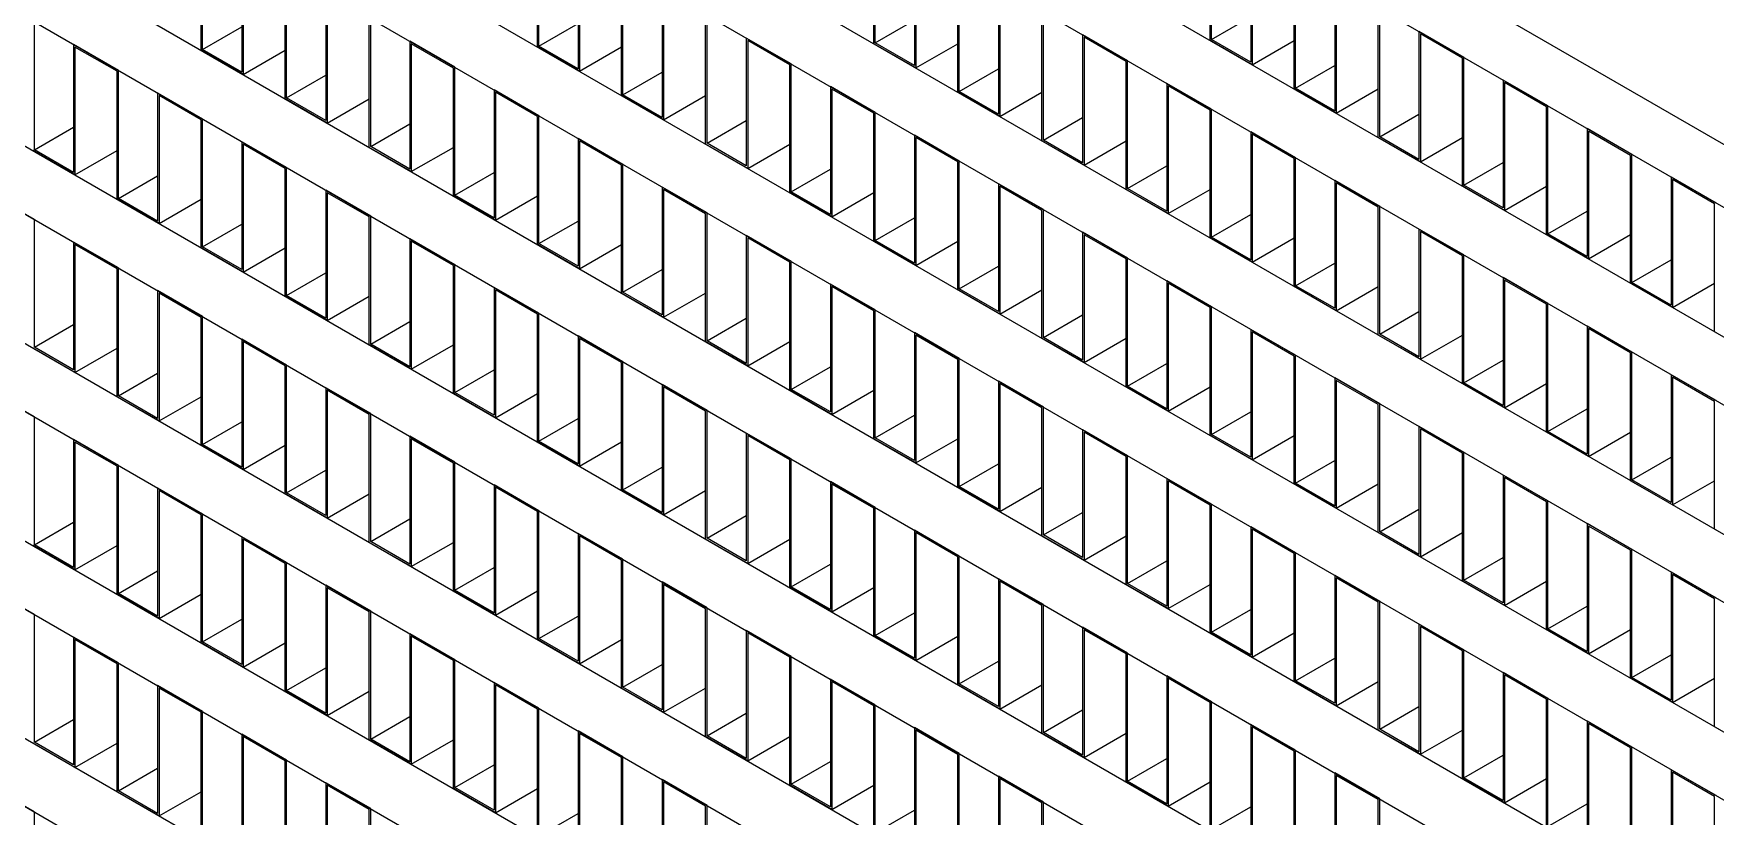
# Model space of a CAD drawing. Header units: millimetres. Extents: x -8604 to -3995, y 3123 to 6155.
# Drawn here: x -6868.3 to -6783.5, y 5013.3 to 5052.8 of the extents above; entities that cross this region are included whole.
import ezdxf

# ---------------------------------------------------------------- set-up
doc = ezdxf.new("R2010")
doc.units = ezdxf.units.MM

msp = doc.modelspace()

# ---------------------------------------------------------------- linework, layer by layer
at = {"color": 7, "linetype": 'Continuous', "lineweight": 25}
for p, q in [((-6933.684, 5134.175), (-6649.146, 4969.914)), ((-6930.856, 5129.356), (-6649.428, 4966.891)), ((-6930.856, 5122.824), (-6649.428, 4960.359)), ((-6930.856, 5119.395), (-6649.428, 4956.929)), ((-6930.856, 5112.862), (-6649.428, 4950.397)), ((-6930.856, 5109.433), (-6649.428, 4946.968)), ((-6930.856, 5102.901), (-6649.428, 4940.435)), ((-6930.856, 5099.471), (-6649.428, 4937.006)), ((-6930.856, 5092.939), (-6649.428, 4930.474)), ((-6930.856, 5089.509), (-6649.428, 4927.044)), ((-6930.856, 5082.977), (-6649.428, 4920.512)), ((-6930.856, 5079.547), (-6649.428, 4917.082)), ((-6930.856, 5073.015), (-6650.258, 4911.029)), ((-6930.856, 5069.586), (-6650.173, 4907.551)), ((-6930.856, 5063.053), (-6650.2, 4901.034)), ((-6930.856, 5059.624), (-6652.826, 4899.121)), ((-6808.88, 5052.491), (-6808.88, 5058.941)), ((-6859.863, 5051.955), (-6859.863, 5058.406)), ((-6859.792, 5051.996), (-6859.792, 5058.447)), ((-6842.892, 5052.12), (-6842.892, 5058.571)), ((-6842.821, 5052.161), (-6842.821, 5058.611)), ((-6825.921, 5052.285), (-6825.921, 5058.736)), ((-6825.851, 5052.326), (-6825.851, 5058.776)), ((-6808.951, 5052.45), (-6808.951, 5058.9)), ((-6857.812, 5057.304), (-6857.812, 5050.853)), ((-6840.841, 5057.468), (-6840.841, 5051.018)), ((-6840.771, 5057.346), (-6840.771, 5050.895)), ((-6823.871, 5057.633), (-6823.871, 5051.183)), ((-6823.8, 5057.511), (-6823.8, 5051.06)), ((-6806.9, 5057.798), (-6806.9, 5051.348)), ((-6806.83, 5057.676), (-6806.83, 5051.225)), ((-6857.741, 5057.181), (-6857.741, 5050.73)), ((-6804.708, 5050.001), (-6804.708, 5056.451)), ((-6804.637, 5050.041), (-6804.637, 5056.492)), ((-6855.62, 5049.506), (-6855.62, 5055.956)), ((-6855.549, 5049.547), (-6855.549, 5055.997)), ((-6838.649, 5049.671), (-6838.649, 5056.121)), ((-6838.579, 5049.712), (-6838.579, 5056.162)), ((-6821.679, 5049.836), (-6821.679, 5056.286)), ((-6821.608, 5049.876), (-6821.608, 5056.327)), ((-6853.569, 5054.854), (-6853.569, 5048.404)), ((-6853.499, 5054.732), (-6853.499, 5048.281)), ((-6836.599, 5055.019), (-6836.599, 5048.569)), ((-6836.528, 5054.897), (-6836.528, 5048.446)), ((-6819.628, 5055.184), (-6819.628, 5048.733)), ((-6819.557, 5055.062), (-6819.557, 5048.611)), ((-6802.658, 5055.349), (-6802.658, 5048.898)), ((-6802.587, 5055.227), (-6802.587, 5048.776)), ((-6817.436, 5047.386), (-6817.436, 5053.837)), ((-6817.365, 5047.427), (-6817.365, 5053.878)), ((-6800.466, 5047.551), (-6800.466, 5054.002)), ((-6800.395, 5047.592), (-6800.395, 5054.043)), ((-6930.856, 5053.092), (-6656.852, 4894.912)), ((-6868.277, 5046.933), (-6868.277, 5053.383)), ((-6859.792, 5051.996), (-6857.812, 5053.139)), ((-6851.377, 5047.057), (-6851.377, 5053.507)), ((-6851.307, 5047.097), (-6851.307, 5053.548)), ((-6842.821, 5052.161), (-6840.841, 5053.304)), ((-6834.407, 5047.221), (-6834.407, 5053.672)), ((-6834.336, 5047.262), (-6834.336, 5053.713)), ((-6825.851, 5052.326), (-6823.871, 5053.469)), ((-6808.88, 5052.491), (-6806.9, 5053.634)), ((-6866.297, 5052.24), (-6866.297, 5045.79)), ((-6864.034, 5050.934), (-6866.297, 5052.24)), ((-6849.327, 5052.405), (-6849.327, 5045.954)), ((-6847.064, 5051.099), (-6849.327, 5052.405)), ((-6847.135, 5051.058), (-6849.256, 5052.283)), ((-6849.256, 5052.283), (-6849.256, 5045.832)), ((-6840.841, 5051.018), (-6842.821, 5052.161)), ((-6832.356, 5052.57), (-6832.356, 5046.119)), ((-6830.093, 5051.264), (-6832.356, 5052.57)), ((-6830.164, 5051.223), (-6832.285, 5052.448)), ((-6832.285, 5052.448), (-6832.285, 5045.997)), ((-6823.8, 5051.06), (-6825.921, 5052.285)), ((-6823.871, 5051.183), (-6825.851, 5052.326)), ((-6823.8, 5051.06), (-6821.679, 5052.285)), ((-6815.386, 5052.735), (-6815.386, 5046.284)), ((-6813.123, 5051.429), (-6815.386, 5052.735)), ((-6813.193, 5051.388), (-6815.315, 5052.612)), ((-6815.315, 5052.612), (-6815.315, 5046.162)), ((-6806.83, 5051.225), (-6808.951, 5052.45)), ((-6806.9, 5051.348), (-6808.88, 5052.491)), ((-6806.83, 5051.225), (-6804.708, 5052.45)), ((-6798.415, 5052.9), (-6798.415, 5046.449)), ((-6796.152, 5051.594), (-6798.415, 5052.9)), ((-6796.223, 5051.553), (-6798.344, 5052.777)), ((-6798.344, 5052.777), (-6798.344, 5046.327)), ((-6864.105, 5050.893), (-6866.227, 5052.118)), ((-6866.227, 5052.118), (-6866.227, 5045.667)), ((-6857.741, 5050.73), (-6859.863, 5051.955)), ((-6857.812, 5050.853), (-6859.792, 5051.996)), ((-6857.741, 5050.73), (-6855.62, 5051.955)), ((-6840.771, 5050.895), (-6842.892, 5052.12)), ((-6840.771, 5050.895), (-6838.649, 5052.12)), ((-6813.193, 5044.937), (-6813.193, 5051.388)), ((-6813.123, 5044.978), (-6813.123, 5051.429)), ((-6796.223, 5045.102), (-6796.223, 5051.553)), ((-6796.152, 5045.143), (-6796.152, 5051.594)), ((-6864.105, 5044.442), (-6864.105, 5050.893)), ((-6864.034, 5044.483), (-6864.034, 5050.934)), ((-6855.549, 5049.547), (-6853.569, 5050.69)), ((-6847.135, 5044.607), (-6847.135, 5051.058)), ((-6847.064, 5044.648), (-6847.064, 5051.099)), ((-6838.579, 5049.712), (-6836.599, 5050.855)), ((-6830.164, 5044.772), (-6830.164, 5051.223)), ((-6830.093, 5044.813), (-6830.093, 5051.264)), ((-6821.608, 5049.876), (-6819.628, 5051.019)), ((-6804.637, 5050.041), (-6802.658, 5051.184)), ((-6794.172, 5050.451), (-6794.172, 5044)), ((-6791.91, 5049.144), (-6794.172, 5050.451)), ((-6930.856, 5049.662), (-6656.852, 4891.483)), ((-6862.055, 5049.791), (-6862.055, 5043.34)), ((-6859.792, 5048.485), (-6862.055, 5049.791)), ((-6859.863, 5048.444), (-6861.984, 5049.669)), ((-6861.984, 5049.669), (-6861.984, 5043.218)), ((-6845.084, 5049.956), (-6845.084, 5043.505)), ((-6842.821, 5048.65), (-6845.084, 5049.956)), ((-6842.892, 5048.609), (-6845.013, 5049.833)), ((-6845.013, 5049.833), (-6845.013, 5043.383)), ((-6836.528, 5048.446), (-6838.649, 5049.671)), ((-6836.599, 5048.569), (-6838.579, 5049.712)), ((-6836.528, 5048.446), (-6834.407, 5049.671)), ((-6828.113, 5050.121), (-6828.113, 5043.67)), ((-6825.851, 5048.815), (-6828.113, 5050.121)), ((-6825.921, 5048.774), (-6828.043, 5049.998)), ((-6828.043, 5049.998), (-6828.043, 5043.548)), ((-6819.557, 5048.611), (-6821.679, 5049.836)), ((-6819.628, 5048.733), (-6821.608, 5049.876)), ((-6819.557, 5048.611), (-6817.436, 5049.836)), ((-6811.143, 5050.286), (-6811.143, 5043.835)), ((-6808.88, 5048.979), (-6811.143, 5050.286)), ((-6808.951, 5048.939), (-6811.072, 5050.163)), ((-6811.072, 5050.163), (-6811.072, 5043.713)), ((-6802.587, 5048.776), (-6804.708, 5050.001)), ((-6802.658, 5048.898), (-6804.637, 5050.041)), ((-6802.587, 5048.776), (-6800.466, 5050.001)), ((-6791.98, 5049.104), (-6794.102, 5050.328)), ((-6794.102, 5050.328), (-6794.102, 5043.877)), ((-6853.499, 5048.281), (-6855.62, 5049.506)), ((-6853.569, 5048.404), (-6855.549, 5049.547)), ((-6853.499, 5048.281), (-6851.377, 5049.506)), ((-6825.921, 5042.323), (-6825.921, 5048.774)), ((-6825.851, 5042.364), (-6825.851, 5048.815)), ((-6808.951, 5042.488), (-6808.951, 5048.939)), ((-6808.88, 5042.529), (-6808.88, 5048.979)), ((-6791.98, 5042.653), (-6791.98, 5049.104)), ((-6791.91, 5042.694), (-6791.91, 5049.144)), ((-6868.277, 5046.933), (-6866.297, 5048.075)), ((-6859.863, 5041.993), (-6859.863, 5048.444)), ((-6859.792, 5042.034), (-6859.792, 5048.485)), ((-6851.307, 5047.097), (-6849.327, 5048.24)), ((-6842.892, 5042.158), (-6842.892, 5048.609)), ((-6842.821, 5042.199), (-6842.821, 5048.65)), ((-6834.336, 5047.262), (-6832.356, 5048.405)), ((-6817.365, 5047.427), (-6815.386, 5048.57)), ((-6800.395, 5047.592), (-6798.415, 5048.735)), ((-6789.93, 5048.001), (-6789.93, 5041.551)), ((-6787.667, 5046.695), (-6789.93, 5048.001)), ((-6857.812, 5047.342), (-6857.812, 5040.891)), ((-6855.549, 5046.036), (-6857.812, 5047.342)), ((-6855.62, 5045.995), (-6857.741, 5047.219)), ((-6857.741, 5047.219), (-6857.741, 5040.769)), ((-6849.256, 5045.832), (-6851.377, 5047.057)), ((-6849.327, 5045.954), (-6851.307, 5047.097)), ((-6849.256, 5045.832), (-6847.135, 5047.057)), ((-6840.841, 5047.507), (-6840.841, 5041.056)), ((-6838.579, 5046.2), (-6840.841, 5047.507)), ((-6838.649, 5046.16), (-6840.771, 5047.384)), ((-6840.771, 5047.384), (-6840.771, 5040.934)), ((-6832.285, 5045.997), (-6834.407, 5047.221)), ((-6832.356, 5046.119), (-6834.336, 5047.262)), ((-6832.285, 5045.997), (-6830.164, 5047.221)), ((-6823.871, 5047.672), (-6823.871, 5041.221)), ((-6821.608, 5046.365), (-6823.871, 5047.672)), ((-6821.679, 5046.324), (-6823.8, 5047.549)), ((-6823.8, 5047.549), (-6823.8, 5041.098)), ((-6815.315, 5046.162), (-6817.436, 5047.386)), ((-6815.386, 5046.284), (-6817.365, 5047.427)), ((-6815.315, 5046.162), (-6813.193, 5047.386)), ((-6806.9, 5047.836), (-6806.9, 5041.386)), ((-6804.637, 5046.53), (-6806.9, 5047.836)), ((-6804.708, 5046.489), (-6806.83, 5047.714)), ((-6806.83, 5047.714), (-6806.83, 5041.263)), ((-6798.344, 5046.327), (-6800.466, 5047.551)), ((-6798.415, 5046.449), (-6800.395, 5047.592)), ((-6798.344, 5046.327), (-6796.223, 5047.551)), ((-6787.738, 5046.654), (-6789.859, 5047.879)), ((-6789.859, 5047.879), (-6789.859, 5041.428)), ((-6866.227, 5045.667), (-6868.348, 5046.892)), ((-6866.297, 5045.79), (-6868.277, 5046.933)), ((-6866.227, 5045.667), (-6864.105, 5046.892)), ((-6838.579, 5039.75), (-6838.579, 5046.2)), ((-6821.679, 5039.874), (-6821.679, 5046.324)), ((-6821.608, 5039.915), (-6821.608, 5046.365)), ((-6804.708, 5040.039), (-6804.708, 5046.489)), ((-6804.637, 5040.08), (-6804.637, 5046.53)), ((-6796.152, 5045.143), (-6794.172, 5046.286)), ((-6787.738, 5040.204), (-6787.738, 5046.654)), ((-6787.667, 5040.244), (-6787.667, 5046.695)), ((-6864.034, 5044.483), (-6862.055, 5045.626)), ((-6855.62, 5039.544), (-6855.62, 5045.995)), ((-6855.549, 5039.585), (-6855.549, 5046.036)), ((-6847.064, 5044.648), (-6845.084, 5045.791)), ((-6838.649, 5039.709), (-6838.649, 5046.16)), ((-6830.093, 5044.813), (-6828.113, 5045.956)), ((-6813.123, 5044.978), (-6811.143, 5046.121)), ((-6802.658, 5045.387), (-6802.658, 5038.937)), ((-6800.395, 5044.081), (-6802.658, 5045.387)), ((-6785.687, 5045.552), (-6785.687, 5039.101)), ((-6783.424, 5044.246), (-6785.687, 5045.552)), ((-6783.495, 5044.205), (-6785.616, 5045.43)), ((-6785.616, 5045.43), (-6785.616, 5038.979)), ((-6868.277, 5043.421), (-6870.54, 5044.728)), ((-6853.569, 5044.893), (-6853.569, 5038.442)), ((-6851.307, 5043.586), (-6853.569, 5044.893)), ((-6851.377, 5043.545), (-6853.499, 5044.77)), ((-6853.499, 5044.77), (-6853.499, 5038.319)), ((-6845.013, 5043.383), (-6847.135, 5044.607)), ((-6845.084, 5043.505), (-6847.064, 5044.648)), ((-6845.013, 5043.383), (-6842.892, 5044.607)), ((-6836.599, 5045.057), (-6836.599, 5038.607)), ((-6834.336, 5043.751), (-6836.599, 5045.057)), ((-6834.407, 5043.71), (-6836.528, 5044.935)), ((-6836.528, 5044.935), (-6836.528, 5038.484)), ((-6828.043, 5043.548), (-6830.164, 5044.772)), ((-6828.113, 5043.67), (-6830.093, 5044.813)), ((-6828.043, 5043.548), (-6825.921, 5044.772)), ((-6819.628, 5045.222), (-6819.628, 5038.772)), ((-6817.365, 5043.916), (-6819.628, 5045.222)), ((-6817.436, 5043.875), (-6819.557, 5045.1)), ((-6819.557, 5045.1), (-6819.557, 5038.649)), ((-6811.072, 5043.713), (-6813.193, 5044.937)), ((-6811.143, 5043.835), (-6813.123, 5044.978)), ((-6811.072, 5043.713), (-6808.951, 5044.937)), ((-6800.466, 5044.04), (-6802.587, 5045.265)), ((-6802.587, 5045.265), (-6802.587, 5038.814)), ((-6794.102, 5043.877), (-6796.223, 5045.102)), ((-6794.172, 5044), (-6796.152, 5045.143)), ((-6794.102, 5043.877), (-6791.98, 5045.102)), ((-6861.984, 5043.218), (-6864.105, 5044.442)), ((-6862.055, 5043.34), (-6864.034, 5044.483)), ((-6861.984, 5043.218), (-6859.863, 5044.442)), ((-6834.407, 5037.26), (-6834.407, 5043.71)), ((-6834.336, 5037.301), (-6834.336, 5043.751)), ((-6817.436, 5037.425), (-6817.436, 5043.875)), ((-6817.365, 5037.465), (-6817.365, 5043.916)), ((-6808.88, 5042.529), (-6806.9, 5043.672)), ((-6800.466, 5037.589), (-6800.466, 5044.04)), ((-6800.395, 5037.63), (-6800.395, 5044.081)), ((-6791.91, 5042.694), (-6789.93, 5043.837)), ((-6783.495, 5037.754), (-6783.495, 5044.205)), ((-6868.277, 5036.971), (-6868.277, 5043.421)), ((-6859.792, 5042.034), (-6857.812, 5043.177)), ((-6851.377, 5037.095), (-6851.377, 5043.545)), ((-6851.307, 5037.136), (-6851.307, 5043.586)), ((-6842.821, 5042.199), (-6840.841, 5043.342)), ((-6825.851, 5042.364), (-6823.871, 5043.507)), ((-6798.415, 5042.938), (-6798.415, 5036.487)), ((-6796.152, 5041.632), (-6798.415, 5042.938)), ((-6796.223, 5041.591), (-6798.344, 5042.816)), ((-6798.344, 5042.816), (-6798.344, 5036.365)), ((-6866.297, 5042.278), (-6866.297, 5035.828)), ((-6864.034, 5040.972), (-6866.297, 5042.278)), ((-6864.105, 5040.931), (-6866.227, 5042.156)), ((-6866.227, 5042.156), (-6866.227, 5035.705)), ((-6857.741, 5040.769), (-6859.863, 5041.993)), ((-6857.812, 5040.891), (-6859.792, 5042.034)), ((-6857.741, 5040.769), (-6855.62, 5041.993)), ((-6849.327, 5042.443), (-6849.327, 5035.993)), ((-6847.064, 5041.137), (-6849.327, 5042.443)), ((-6847.135, 5041.096), (-6849.256, 5042.321)), ((-6849.256, 5042.321), (-6849.256, 5035.87)), ((-6840.771, 5040.934), (-6842.892, 5042.158)), ((-6840.841, 5041.056), (-6842.821, 5042.199)), ((-6840.771, 5040.934), (-6838.649, 5042.158)), ((-6832.356, 5042.608), (-6832.356, 5036.158)), ((-6830.093, 5041.302), (-6832.356, 5042.608)), ((-6830.164, 5041.261), (-6832.285, 5042.486)), ((-6832.285, 5042.486), (-6832.285, 5036.035)), ((-6823.8, 5041.098), (-6825.921, 5042.323)), ((-6823.871, 5041.221), (-6825.851, 5042.364)), ((-6823.8, 5041.098), (-6821.679, 5042.323)), ((-6815.386, 5042.773), (-6815.386, 5036.322)), ((-6813.123, 5041.467), (-6815.386, 5042.773)), ((-6813.193, 5041.426), (-6815.315, 5042.651)), ((-6815.315, 5042.651), (-6815.315, 5036.2)), ((-6806.83, 5041.263), (-6808.951, 5042.488)), ((-6806.9, 5041.386), (-6808.88, 5042.529)), ((-6806.83, 5041.263), (-6804.708, 5042.488)), ((-6789.859, 5041.428), (-6791.98, 5042.653)), ((-6789.93, 5041.551), (-6791.91, 5042.694)), ((-6789.859, 5041.428), (-6787.738, 5042.653)), ((-6847.064, 5034.686), (-6847.064, 5041.137)), ((-6830.164, 5034.81), (-6830.164, 5041.261)), ((-6830.093, 5034.851), (-6830.093, 5041.302)), ((-6813.193, 5034.975), (-6813.193, 5041.426)), ((-6813.123, 5035.016), (-6813.123, 5041.467)), ((-6804.637, 5040.08), (-6802.658, 5041.223)), ((-6796.223, 5035.14), (-6796.223, 5041.591)), ((-6796.152, 5035.181), (-6796.152, 5041.632)), ((-6787.667, 5040.244), (-6785.687, 5041.387)), ((-6864.105, 5034.481), (-6864.105, 5040.931)), ((-6864.034, 5034.521), (-6864.034, 5040.972)), ((-6855.549, 5039.585), (-6853.569, 5040.728)), ((-6847.135, 5034.646), (-6847.135, 5041.096)), ((-6838.579, 5039.75), (-6836.599, 5040.893)), ((-6821.608, 5039.915), (-6819.628, 5041.058)), ((-6811.143, 5040.324), (-6811.143, 5033.873)), ((-6808.88, 5039.018), (-6811.143, 5040.324)), ((-6794.172, 5040.489), (-6794.172, 5034.038)), ((-6791.91, 5039.183), (-6794.172, 5040.489)), ((-6791.98, 5039.142), (-6794.102, 5040.366)), ((-6794.102, 5040.366), (-6794.102, 5033.916)), ((-6862.055, 5039.829), (-6862.055, 5033.379)), ((-6859.792, 5038.523), (-6862.055, 5039.829)), ((-6859.863, 5038.482), (-6861.984, 5039.707)), ((-6861.984, 5039.707), (-6861.984, 5033.256)), ((-6853.499, 5038.319), (-6855.62, 5039.544)), ((-6853.569, 5038.442), (-6855.549, 5039.585)), ((-6853.499, 5038.319), (-6851.377, 5039.544)), ((-6845.084, 5039.994), (-6845.084, 5033.543)), ((-6842.821, 5038.688), (-6845.084, 5039.994)), ((-6842.892, 5038.647), (-6845.013, 5039.872)), ((-6845.013, 5039.872), (-6845.013, 5033.421)), ((-6836.528, 5038.484), (-6838.649, 5039.709)), ((-6836.599, 5038.607), (-6838.579, 5039.75)), ((-6836.528, 5038.484), (-6834.407, 5039.709)), ((-6828.113, 5040.159), (-6828.113, 5033.708)), ((-6825.851, 5038.853), (-6828.113, 5040.159)), ((-6825.921, 5038.812), (-6828.043, 5040.037)), ((-6828.043, 5040.037), (-6828.043, 5033.586)), ((-6819.557, 5038.649), (-6821.679, 5039.874)), ((-6819.628, 5038.772), (-6821.608, 5039.915)), ((-6819.557, 5038.649), (-6817.436, 5039.874)), ((-6808.951, 5038.977), (-6811.072, 5040.201)), ((-6811.072, 5040.201), (-6811.072, 5033.751)), ((-6802.587, 5038.814), (-6804.708, 5040.039)), ((-6802.658, 5038.937), (-6804.637, 5040.08)), ((-6802.587, 5038.814), (-6800.466, 5040.039)), ((-6785.616, 5038.979), (-6787.738, 5040.204)), ((-6785.687, 5039.101), (-6787.667, 5040.244)), ((-6785.616, 5038.979), (-6783.495, 5040.204)), ((-6842.892, 5032.196), (-6842.892, 5038.647)), ((-6842.821, 5032.237), (-6842.821, 5038.688)), ((-6825.921, 5032.361), (-6825.921, 5038.812)), ((-6825.851, 5032.402), (-6825.851, 5038.853)), ((-6817.365, 5037.465), (-6815.386, 5038.608)), ((-6808.951, 5032.526), (-6808.951, 5038.977)), ((-6808.88, 5032.567), (-6808.88, 5039.018)), ((-6800.395, 5037.63), (-6798.415, 5038.773)), ((-6791.98, 5032.691), (-6791.98, 5039.142)), ((-6791.91, 5032.732), (-6791.91, 5039.183)), ((-6868.277, 5036.971), (-6866.297, 5038.114)), ((-6859.863, 5032.031), (-6859.863, 5038.482)), ((-6859.792, 5032.072), (-6859.792, 5038.523)), ((-6851.307, 5037.136), (-6849.327, 5038.279)), ((-6834.336, 5037.301), (-6832.356, 5038.443)), ((-6806.9, 5037.875), (-6806.9, 5031.424)), ((-6804.637, 5036.568), (-6806.9, 5037.875)), ((-6804.708, 5036.528), (-6806.83, 5037.752)), ((-6806.83, 5037.752), (-6806.83, 5031.302)), ((-6789.93, 5038.04), (-6789.93, 5031.589)), ((-6787.667, 5036.733), (-6789.93, 5038.04)), ((-6787.738, 5036.692), (-6789.859, 5037.917)), ((-6789.859, 5037.917), (-6789.859, 5031.466)), ((-6781.374, 5036.53), (-6783.495, 5037.754)), ((-6866.227, 5035.705), (-6868.348, 5036.93)), ((-6866.297, 5035.828), (-6868.277, 5036.971)), ((-6866.227, 5035.705), (-6864.105, 5036.93)), ((-6857.812, 5037.38), (-6857.812, 5030.929)), ((-6855.549, 5036.074), (-6857.812, 5037.38)), ((-6855.62, 5036.033), (-6857.741, 5037.257)), ((-6857.741, 5037.257), (-6857.741, 5030.807)), ((-6849.256, 5035.87), (-6851.377, 5037.095)), ((-6849.327, 5035.993), (-6851.307, 5037.136)), ((-6849.256, 5035.87), (-6847.135, 5037.095)), ((-6840.841, 5037.545), (-6840.841, 5031.094)), ((-6838.579, 5036.239), (-6840.841, 5037.545)), ((-6838.649, 5036.198), (-6840.771, 5037.422)), ((-6840.771, 5037.422), (-6840.771, 5030.972)), ((-6832.285, 5036.035), (-6834.407, 5037.26)), ((-6832.356, 5036.158), (-6834.336, 5037.301)), ((-6832.285, 5036.035), (-6830.164, 5037.26)), ((-6823.871, 5037.71), (-6823.871, 5031.259)), ((-6821.608, 5036.404), (-6823.871, 5037.71)), ((-6821.679, 5036.363), (-6823.8, 5037.587)), ((-6823.8, 5037.587), (-6823.8, 5031.137)), ((-6815.315, 5036.2), (-6817.436, 5037.425)), ((-6815.386, 5036.322), (-6817.365, 5037.465)), ((-6815.315, 5036.2), (-6813.193, 5037.425)), ((-6798.344, 5036.365), (-6800.466, 5037.589)), ((-6798.415, 5036.487), (-6800.395, 5037.63)), ((-6798.344, 5036.365), (-6796.223, 5037.589)), ((-6855.62, 5029.582), (-6855.62, 5036.033)), ((-6855.549, 5029.623), (-6855.549, 5036.074)), ((-6838.649, 5029.747), (-6838.649, 5036.198)), ((-6838.579, 5029.788), (-6838.579, 5036.239)), ((-6821.679, 5029.912), (-6821.679, 5036.363)), ((-6821.608, 5029.953), (-6821.608, 5036.404)), ((-6813.123, 5035.016), (-6811.143, 5036.159)), ((-6804.708, 5030.077), (-6804.708, 5036.528)), ((-6804.637, 5030.118), (-6804.637, 5036.568)), ((-6796.152, 5035.181), (-6794.172, 5036.324)), ((-6787.738, 5030.242), (-6787.738, 5036.692)), ((-6787.667, 5030.283), (-6787.667, 5036.733)), ((-6864.034, 5034.521), (-6862.055, 5035.664)), ((-6847.064, 5034.686), (-6845.084, 5035.829)), ((-6830.093, 5034.851), (-6828.113, 5035.994)), ((-6819.628, 5035.261), (-6819.628, 5028.81)), ((-6817.365, 5033.954), (-6819.628, 5035.261)), ((-6802.658, 5035.425), (-6802.658, 5028.975)), ((-6800.395, 5034.119), (-6802.658, 5035.425)), ((-6800.466, 5034.078), (-6802.587, 5035.303)), ((-6802.587, 5035.303), (-6802.587, 5028.852)), ((-6794.172, 5034.038), (-6796.152, 5035.181)), ((-6785.687, 5035.59), (-6785.687, 5029.14)), ((-6783.424, 5034.284), (-6785.687, 5035.59)), ((-6783.495, 5034.243), (-6785.616, 5035.468)), ((-6785.616, 5035.468), (-6785.616, 5029.017)), ((-6868.277, 5033.46), (-6870.54, 5034.766)), ((-6861.984, 5033.256), (-6864.105, 5034.481)), ((-6862.055, 5033.379), (-6864.034, 5034.521)), ((-6861.984, 5033.256), (-6859.863, 5034.481)), ((-6853.569, 5034.931), (-6853.569, 5028.48)), ((-6851.307, 5033.624), (-6853.569, 5034.931)), ((-6851.377, 5033.584), (-6853.499, 5034.808)), ((-6853.499, 5034.808), (-6853.499, 5028.358)), ((-6845.013, 5033.421), (-6847.135, 5034.646)), ((-6845.084, 5033.543), (-6847.064, 5034.686)), ((-6845.013, 5033.421), (-6842.892, 5034.646)), ((-6836.599, 5035.096), (-6836.599, 5028.645)), ((-6834.336, 5033.789), (-6836.599, 5035.096)), ((-6834.407, 5033.749), (-6836.528, 5034.973)), ((-6836.528, 5034.973), (-6836.528, 5028.522)), ((-6828.043, 5033.586), (-6830.164, 5034.81)), ((-6828.113, 5033.708), (-6830.093, 5034.851)), ((-6828.043, 5033.586), (-6825.921, 5034.81)), ((-6817.436, 5033.913), (-6819.557, 5035.138)), ((-6819.557, 5035.138), (-6819.557, 5028.687)), ((-6811.072, 5033.751), (-6813.193, 5034.975)), ((-6811.143, 5033.873), (-6813.123, 5035.016)), ((-6811.072, 5033.751), (-6808.951, 5034.975)), ((-6794.102, 5033.916), (-6796.223, 5035.14)), ((-6794.102, 5033.916), (-6791.98, 5035.14)), ((-6851.377, 5027.133), (-6851.377, 5033.584)), ((-6851.307, 5027.174), (-6851.307, 5033.624)), ((-6834.407, 5027.298), (-6834.407, 5033.749)), ((-6834.336, 5027.339), (-6834.336, 5033.789)), ((-6825.851, 5032.402), (-6823.871, 5033.545)), ((-6817.436, 5027.463), (-6817.436, 5033.913)), ((-6817.365, 5027.504), (-6817.365, 5033.954)), ((-6808.88, 5032.567), (-6806.9, 5033.71)), ((-6800.466, 5027.628), (-6800.466, 5034.078)), ((-6800.395, 5027.669), (-6800.395, 5034.119)), ((-6791.91, 5032.732), (-6789.93, 5033.875)), ((-6783.495, 5027.793), (-6783.495, 5034.243)), ((-6868.277, 5027.009), (-6868.277, 5033.46)), ((-6859.792, 5032.072), (-6857.812, 5033.215)), ((-6842.821, 5032.237), (-6840.841, 5033.38)), ((-6832.356, 5032.646), (-6832.356, 5026.196)), ((-6830.093, 5031.34), (-6832.356, 5032.646)), ((-6815.386, 5032.811), (-6815.386, 5026.361)), ((-6813.123, 5031.505), (-6815.386, 5032.811)), ((-6813.193, 5031.464), (-6815.315, 5032.689)), ((-6815.315, 5032.689), (-6815.315, 5026.238)), ((-6798.415, 5032.976), (-6798.415, 5026.526)), ((-6796.152, 5031.67), (-6798.415, 5032.976)), ((-6796.223, 5031.629), (-6798.344, 5032.854)), ((-6798.344, 5032.854), (-6798.344, 5026.403)), ((-6789.859, 5031.466), (-6791.98, 5032.691)), ((-6789.93, 5031.589), (-6791.91, 5032.732)), ((-6789.859, 5031.466), (-6787.738, 5032.691)), ((-6866.297, 5032.317), (-6866.297, 5025.866)), ((-6864.034, 5031.01), (-6866.297, 5032.317)), ((-6864.105, 5030.97), (-6866.227, 5032.194)), ((-6866.227, 5032.194), (-6866.227, 5025.743)), ((-6857.741, 5030.807), (-6859.863, 5032.031)), ((-6857.812, 5030.929), (-6859.792, 5032.072)), ((-6857.741, 5030.807), (-6855.62, 5032.031)), ((-6849.327, 5032.482), (-6849.327, 5026.031)), ((-6847.064, 5031.175), (-6849.327, 5032.482)), ((-6847.135, 5031.134), (-6849.256, 5032.359)), ((-6849.256, 5032.359), (-6849.256, 5025.908)), ((-6840.771, 5030.972), (-6842.892, 5032.196)), ((-6840.841, 5031.094), (-6842.821, 5032.237)), ((-6840.771, 5030.972), (-6838.649, 5032.196)), ((-6830.164, 5031.299), (-6832.285, 5032.524)), ((-6832.285, 5032.524), (-6832.285, 5026.073)), ((-6823.8, 5031.137), (-6825.921, 5032.361)), ((-6823.871, 5031.259), (-6825.851, 5032.402)), ((-6823.8, 5031.137), (-6821.679, 5032.361)), ((-6806.83, 5031.302), (-6808.951, 5032.526)), ((-6806.9, 5031.424), (-6808.88, 5032.567)), ((-6806.83, 5031.302), (-6804.708, 5032.526)), ((-6864.105, 5024.519), (-6864.105, 5030.97)), ((-6864.034, 5024.56), (-6864.034, 5031.01)), ((-6847.135, 5024.684), (-6847.135, 5031.134)), ((-6847.064, 5024.725), (-6847.064, 5031.175)), ((-6838.579, 5029.788), (-6836.599, 5030.931)), ((-6830.164, 5024.849), (-6830.164, 5031.299)), ((-6830.093, 5024.889), (-6830.093, 5031.34)), ((-6821.608, 5029.953), (-6819.628, 5031.096)), ((-6813.193, 5025.014), (-6813.193, 5031.464)), ((-6813.123, 5025.054), (-6813.123, 5031.505)), ((-6804.637, 5030.118), (-6802.658, 5031.261)), ((-6796.223, 5025.178), (-6796.223, 5031.629)), ((-6796.152, 5025.219), (-6796.152, 5031.67)), ((-6787.667, 5030.283), (-6785.687, 5031.426)), ((-6855.549, 5029.623), (-6853.569, 5030.766)), ((-6828.113, 5030.197), (-6828.113, 5023.747)), ((-6825.851, 5028.891), (-6828.113, 5030.197)), ((-6811.143, 5030.362), (-6811.143, 5023.911)), ((-6808.88, 5029.056), (-6811.143, 5030.362)), ((-6808.951, 5029.015), (-6811.072, 5030.24)), ((-6811.072, 5030.24), (-6811.072, 5023.789)), ((-6802.587, 5028.852), (-6804.708, 5030.077)), ((-6802.658, 5028.975), (-6804.637, 5030.118)), ((-6802.587, 5028.852), (-6800.466, 5030.077)), ((-6794.172, 5030.527), (-6794.172, 5024.076)), ((-6791.91, 5029.221), (-6794.172, 5030.527)), ((-6791.98, 5029.18), (-6794.102, 5030.405)), ((-6794.102, 5030.405), (-6794.102, 5023.954)), ((-6785.616, 5029.017), (-6787.738, 5030.242)), ((-6785.687, 5029.14), (-6787.667, 5030.283)), ((-6785.616, 5029.017), (-6783.495, 5030.242)), ((-6862.055, 5029.867), (-6862.055, 5023.417)), ((-6859.792, 5028.561), (-6862.055, 5029.867)), ((-6859.863, 5028.52), (-6861.984, 5029.745)), ((-6861.984, 5029.745), (-6861.984, 5023.294)), ((-6853.499, 5028.358), (-6855.62, 5029.582)), ((-6853.569, 5028.48), (-6855.549, 5029.623)), ((-6853.499, 5028.358), (-6851.377, 5029.582)), ((-6845.084, 5030.032), (-6845.084, 5023.582)), ((-6842.821, 5028.726), (-6845.084, 5030.032)), ((-6842.892, 5028.685), (-6845.013, 5029.91)), ((-6845.013, 5029.91), (-6845.013, 5023.459)), ((-6836.528, 5028.522), (-6838.649, 5029.747)), ((-6836.599, 5028.645), (-6838.579, 5029.788)), ((-6836.528, 5028.522), (-6834.407, 5029.747)), ((-6825.921, 5028.85), (-6828.043, 5030.075)), ((-6828.043, 5030.075), (-6828.043, 5023.624)), ((-6819.557, 5028.687), (-6821.679, 5029.912)), ((-6819.628, 5028.81), (-6821.608, 5029.953)), ((-6819.557, 5028.687), (-6817.436, 5029.912)), ((-6859.863, 5022.07), (-6859.863, 5028.52)), ((-6859.792, 5022.11), (-6859.792, 5028.561)), ((-6842.892, 5022.235), (-6842.892, 5028.685)), ((-6842.821, 5022.275), (-6842.821, 5028.726)), ((-6834.336, 5027.339), (-6832.356, 5028.482)), ((-6825.921, 5022.399), (-6825.921, 5028.85)), ((-6825.851, 5022.44), (-6825.851, 5028.891)), ((-6817.365, 5027.504), (-6815.386, 5028.647)), ((-6808.951, 5022.564), (-6808.951, 5029.015)), ((-6808.88, 5022.605), (-6808.88, 5029.056)), ((-6800.395, 5027.669), (-6798.415, 5028.811)), ((-6791.98, 5022.729), (-6791.98, 5029.18)), ((-6791.91, 5022.77), (-6791.91, 5029.221)), ((-6868.277, 5027.009), (-6866.297, 5028.152)), ((-6851.307, 5027.174), (-6849.327, 5028.317)), ((-6840.841, 5027.583), (-6840.841, 5021.132)), ((-6838.579, 5026.277), (-6840.841, 5027.583)), ((-6823.871, 5027.748), (-6823.871, 5021.297)), ((-6821.608, 5026.442), (-6823.871, 5027.748)), ((-6821.679, 5026.401), (-6823.8, 5027.625)), ((-6823.8, 5027.625), (-6823.8, 5021.175)), ((-6806.9, 5027.913), (-6806.9, 5021.462)), ((-6804.637, 5026.607), (-6806.9, 5027.913)), ((-6804.708, 5026.566), (-6806.83, 5027.79)), ((-6806.83, 5027.79), (-6806.83, 5021.34)), ((-6798.344, 5026.403), (-6800.466, 5027.628)), ((-6798.415, 5026.526), (-6800.395, 5027.669)), ((-6798.344, 5026.403), (-6796.223, 5027.628)), ((-6789.93, 5028.078), (-6789.93, 5021.627)), ((-6787.667, 5026.772), (-6789.93, 5028.078)), ((-6787.738, 5026.731), (-6789.859, 5027.955)), ((-6789.859, 5027.955), (-6789.859, 5021.505)), ((-6781.374, 5026.568), (-6783.495, 5027.793)), ((-6866.227, 5025.743), (-6868.348, 5026.968)), ((-6866.297, 5025.866), (-6868.277, 5027.009)), ((-6866.227, 5025.743), (-6864.105, 5026.968)), ((-6857.812, 5027.418), (-6857.812, 5020.968)), ((-6855.549, 5026.112), (-6857.812, 5027.418)), ((-6855.62, 5026.071), (-6857.741, 5027.296)), ((-6857.741, 5027.296), (-6857.741, 5020.845)), ((-6849.256, 5025.908), (-6851.377, 5027.133)), ((-6849.327, 5026.031), (-6851.307, 5027.174)), ((-6849.256, 5025.908), (-6847.135, 5027.133)), ((-6838.649, 5026.236), (-6840.771, 5027.461)), ((-6840.771, 5027.461), (-6840.771, 5021.01)), ((-6832.285, 5026.073), (-6834.407, 5027.298)), ((-6832.356, 5026.196), (-6834.336, 5027.339)), ((-6832.285, 5026.073), (-6830.164, 5027.298)), ((-6815.315, 5026.238), (-6817.436, 5027.463)), ((-6815.386, 5026.361), (-6817.365, 5027.504)), ((-6815.315, 5026.238), (-6813.193, 5027.463)), ((-6787.738, 5020.28), (-6787.738, 5026.731)), ((-6787.667, 5020.321), (-6787.667, 5026.772)), ((-6855.62, 5019.62), (-6855.62, 5026.071)), ((-6855.549, 5019.661), (-6855.549, 5026.112)), ((-6847.064, 5024.725), (-6845.084, 5025.868)), ((-6838.649, 5019.785), (-6838.649, 5026.236)), ((-6838.579, 5019.826), (-6838.579, 5026.277)), ((-6830.093, 5024.889), (-6828.113, 5026.032)), ((-6821.679, 5019.95), (-6821.679, 5026.401)), ((-6821.608, 5019.991), (-6821.608, 5026.442)), ((-6813.123, 5025.054), (-6811.143, 5026.197)), ((-6804.708, 5020.115), (-6804.708, 5026.566)), ((-6804.637, 5020.156), (-6804.637, 5026.607)), ((-6796.152, 5025.219), (-6794.172, 5026.362)), ((-6864.034, 5024.56), (-6862.055, 5025.703)), ((-6836.599, 5025.134), (-6836.599, 5018.683)), ((-6834.336, 5023.828), (-6836.599, 5025.134)), ((-6834.407, 5023.787), (-6836.528, 5025.011)), ((-6836.528, 5025.011), (-6836.528, 5018.561)), ((-6819.628, 5025.299), (-6819.628, 5018.848)), ((-6817.365, 5023.992), (-6819.628, 5025.299)), ((-6817.436, 5023.952), (-6819.557, 5025.176)), ((-6819.557, 5025.176), (-6819.557, 5018.726)), ((-6811.072, 5023.789), (-6813.193, 5025.014)), ((-6811.143, 5023.911), (-6813.123, 5025.054)), ((-6811.072, 5023.789), (-6808.951, 5025.014)), ((-6802.658, 5025.464), (-6802.658, 5019.013)), ((-6800.395, 5024.157), (-6802.658, 5025.464)), ((-6800.466, 5024.117), (-6802.587, 5025.341)), ((-6802.587, 5025.341), (-6802.587, 5018.891)), ((-6794.102, 5023.954), (-6796.223, 5025.178)), ((-6794.172, 5024.076), (-6796.152, 5025.219)), ((-6794.102, 5023.954), (-6791.98, 5025.178)), ((-6785.687, 5025.629), (-6785.687, 5019.178)), ((-6783.424, 5024.322), (-6785.687, 5025.629)), ((-6783.495, 5024.281), (-6785.616, 5025.506)), ((-6785.616, 5025.506), (-6785.616, 5019.055)), ((-6868.277, 5023.498), (-6870.54, 5024.804)), ((-6861.984, 5023.294), (-6864.105, 5024.519)), ((-6862.055, 5023.417), (-6864.034, 5024.56)), ((-6861.984, 5023.294), (-6859.863, 5024.519)), ((-6853.569, 5024.969), (-6853.569, 5018.518)), ((-6851.307, 5023.663), (-6853.569, 5024.969)), ((-6851.377, 5023.622), (-6853.499, 5024.846)), ((-6853.499, 5024.846), (-6853.499, 5018.396)), ((-6845.013, 5023.459), (-6847.135, 5024.684)), ((-6845.084, 5023.582), (-6847.064, 5024.725)), ((-6845.013, 5023.459), (-6842.892, 5024.684)), ((-6828.043, 5023.624), (-6830.164, 5024.849)), ((-6828.113, 5023.747), (-6830.093, 5024.889)), ((-6828.043, 5023.624), (-6825.921, 5024.849)), ((-6800.395, 5017.707), (-6800.395, 5024.157)), ((-6783.495, 5017.831), (-6783.495, 5024.281)), ((-6868.277, 5017.047), (-6868.277, 5023.498)), ((-6851.377, 5017.171), (-6851.377, 5023.622)), ((-6851.307, 5017.212), (-6851.307, 5023.663)), ((-6842.821, 5022.275), (-6840.841, 5023.418)), ((-6834.407, 5017.336), (-6834.407, 5023.787)), ((-6834.336, 5017.377), (-6834.336, 5023.828)), ((-6825.851, 5022.44), (-6823.871, 5023.583)), ((-6817.436, 5017.501), (-6817.436, 5023.952)), ((-6817.365, 5017.542), (-6817.365, 5023.992)), ((-6808.88, 5022.605), (-6806.9, 5023.748)), ((-6800.466, 5017.666), (-6800.466, 5024.117)), ((-6791.91, 5022.77), (-6789.93, 5023.913)), ((-6859.792, 5022.11), (-6857.812, 5023.253)), ((-6849.327, 5022.52), (-6849.327, 5016.069)), ((-6847.064, 5021.213), (-6849.327, 5022.52)), ((-6832.356, 5022.685), (-6832.356, 5016.234)), ((-6830.093, 5021.378), (-6832.356, 5022.685)), ((-6830.164, 5021.338), (-6832.285, 5022.562)), ((-6832.285, 5022.562), (-6832.285, 5016.111)), ((-6823.871, 5021.297), (-6825.851, 5022.44)), ((-6815.386, 5022.85), (-6815.386, 5016.399)), ((-6813.123, 5021.543), (-6815.386, 5022.85)), ((-6813.193, 5021.502), (-6815.315, 5022.727)), ((-6815.315, 5022.727), (-6815.315, 5016.276)), ((-6806.83, 5021.34), (-6808.951, 5022.564)), ((-6806.9, 5021.462), (-6808.88, 5022.605)), ((-6806.83, 5021.34), (-6804.708, 5022.564)), ((-6798.415, 5023.014), (-6798.415, 5016.564)), ((-6796.152, 5021.708), (-6798.415, 5023.014)), ((-6796.223, 5021.667), (-6798.344, 5022.892)), ((-6798.344, 5022.892), (-6798.344, 5016.441)), ((-6789.859, 5021.505), (-6791.98, 5022.729)), ((-6789.93, 5021.627), (-6791.91, 5022.77)), ((-6789.859, 5021.505), (-6787.738, 5022.729)), ((-6866.297, 5022.355), (-6866.297, 5015.904)), ((-6864.034, 5021.049), (-6866.297, 5022.355)), ((-6864.105, 5021.008), (-6866.227, 5022.232)), ((-6866.227, 5022.232), (-6866.227, 5015.782)), ((-6857.741, 5020.845), (-6859.863, 5022.07)), ((-6857.812, 5020.968), (-6859.792, 5022.11)), ((-6857.741, 5020.845), (-6855.62, 5022.07)), ((-6847.135, 5021.173), (-6849.256, 5022.397)), ((-6849.256, 5022.397), (-6849.256, 5015.947)), ((-6840.771, 5021.01), (-6842.892, 5022.235)), ((-6840.841, 5021.132), (-6842.821, 5022.275)), ((-6840.771, 5021.01), (-6838.649, 5022.235)), ((-6823.8, 5021.175), (-6825.921, 5022.399)), ((-6823.8, 5021.175), (-6821.679, 5022.399)), ((-6796.223, 5015.217), (-6796.223, 5021.667)), ((-6796.152, 5015.257), (-6796.152, 5021.708)), ((-6864.105, 5014.557), (-6864.105, 5021.008)), ((-6864.034, 5014.598), (-6864.034, 5021.049)), ((-6855.549, 5019.661), (-6853.569, 5020.804)), ((-6847.135, 5014.722), (-6847.135, 5021.173)), ((-6847.064, 5014.763), (-6847.064, 5021.213)), ((-6838.579, 5019.826), (-6836.599, 5020.969)), ((-6830.164, 5014.887), (-6830.164, 5021.338)), ((-6830.093, 5014.928), (-6830.093, 5021.378)), ((-6821.608, 5019.991), (-6819.628, 5021.134)), ((-6813.193, 5015.052), (-6813.193, 5021.502)), ((-6813.123, 5015.093), (-6813.123, 5021.543)), ((-6804.637, 5020.156), (-6802.658, 5021.299)), ((-6787.667, 5020.321), (-6785.687, 5021.464)), ((-6862.055, 5019.906), (-6862.055, 5013.455)), ((-6859.792, 5018.599), (-6862.055, 5019.906)), ((-6845.084, 5020.071), (-6845.084, 5013.62)), ((-6842.821, 5018.764), (-6845.084, 5020.071)), ((-6842.892, 5018.723), (-6845.013, 5019.948)), ((-6845.013, 5019.948), (-6845.013, 5013.497)), ((-6828.113, 5020.235), (-6828.113, 5013.785)), ((-6825.851, 5018.929), (-6828.113, 5020.235)), ((-6825.921, 5018.888), (-6828.043, 5020.113)), ((-6828.043, 5020.113), (-6828.043, 5013.662)), ((-6819.557, 5018.726), (-6821.679, 5019.95)), ((-6819.628, 5018.848), (-6821.608, 5019.991)), ((-6819.557, 5018.726), (-6817.436, 5019.95)), ((-6811.143, 5020.4), (-6811.143, 5013.95)), ((-6808.88, 5019.094), (-6811.143, 5020.4)), ((-6808.951, 5019.053), (-6811.072, 5020.278)), ((-6811.072, 5020.278), (-6811.072, 5013.827)), ((-6802.587, 5018.891), (-6804.708, 5020.115)), ((-6802.658, 5019.013), (-6804.637, 5020.156)), ((-6802.587, 5018.891), (-6800.466, 5020.115)), ((-6794.172, 5020.565), (-6794.172, 5014.115)), ((-6791.91, 5019.259), (-6794.172, 5020.565)), ((-6791.98, 5019.218), (-6794.102, 5020.443)), ((-6794.102, 5020.443), (-6794.102, 5013.992)), ((-6785.616, 5019.055), (-6787.738, 5020.28)), ((-6785.687, 5019.178), (-6787.667, 5020.321)), ((-6785.616, 5019.055), (-6783.495, 5020.28)), ((-6859.863, 5018.559), (-6861.984, 5019.783)), ((-6861.984, 5019.783), (-6861.984, 5013.332)), ((-6853.499, 5018.396), (-6855.62, 5019.62)), ((-6853.569, 5018.518), (-6855.549, 5019.661)), ((-6853.499, 5018.396), (-6851.377, 5019.62)), ((-6836.528, 5018.561), (-6838.649, 5019.785)), ((-6836.599, 5018.683), (-6838.579, 5019.826)), ((-6836.528, 5018.561), (-6834.407, 5019.785)), ((-6808.951, 5012.603), (-6808.951, 5019.053)), ((-6808.88, 5012.643), (-6808.88, 5019.094)), ((-6791.98, 5012.767), (-6791.98, 5019.218)), ((-6791.91, 5012.808), (-6791.91, 5019.259)), ((-6859.863, 5012.108), (-6859.863, 5018.559)), ((-6859.792, 5012.149), (-6859.792, 5018.599)), ((-6851.307, 5017.212), (-6849.327, 5018.355)), ((-6842.892, 5012.273), (-6842.892, 5018.723)), ((-6842.821, 5012.314), (-6842.821, 5018.764)), ((-6834.336, 5017.377), (-6832.356, 5018.52)), ((-6825.921, 5012.438), (-6825.921, 5018.888)), ((-6825.851, 5012.478), (-6825.851, 5018.929)), ((-6817.365, 5017.542), (-6815.386, 5018.685)), ((-6800.395, 5017.707), (-6798.415, 5018.85)), ((-6868.277, 5017.047), (-6866.297, 5018.19)), ((-6857.812, 5017.456), (-6857.812, 5011.006)), ((-6855.549, 5016.15), (-6857.812, 5017.456)), ((-6840.841, 5017.621), (-6840.841, 5011.171)), ((-6838.579, 5016.315), (-6840.841, 5017.621)), ((-6838.649, 5016.274), (-6840.771, 5017.499)), ((-6840.771, 5017.499), (-6840.771, 5011.048)), ((-6832.356, 5016.234), (-6834.336, 5017.377)), ((-6823.871, 5017.786), (-6823.871, 5011.336)), ((-6821.608, 5016.48), (-6823.871, 5017.786)), ((-6821.679, 5016.439), (-6823.8, 5017.664)), ((-6823.8, 5017.664), (-6823.8, 5011.213)), ((-6815.315, 5016.276), (-6817.436, 5017.501)), ((-6815.386, 5016.399), (-6817.365, 5017.542)), ((-6815.315, 5016.276), (-6813.193, 5017.501)), ((-6806.9, 5017.951), (-6806.9, 5011.5)), ((-6804.637, 5016.645), (-6806.9, 5017.951)), ((-6804.708, 5016.604), (-6806.83, 5017.829)), ((-6806.83, 5017.829), (-6806.83, 5011.378)), ((-6798.344, 5016.441), (-6800.466, 5017.666)), ((-6798.415, 5016.564), (-6800.395, 5017.707)), ((-6798.344, 5016.441), (-6796.223, 5017.666)), ((-6789.93, 5018.116), (-6789.93, 5011.665)), ((-6787.667, 5016.81), (-6789.93, 5018.116)), ((-6787.738, 5016.769), (-6789.859, 5017.994)), ((-6789.859, 5017.994), (-6789.859, 5011.543)), ((-6781.374, 5016.606), (-6783.495, 5017.831)), ((-6866.227, 5015.782), (-6868.348, 5017.006)), ((-6866.297, 5015.904), (-6868.277, 5017.047)), ((-6866.227, 5015.782), (-6864.105, 5017.006)), ((-6855.62, 5016.109), (-6857.741, 5017.334)), ((-6857.741, 5017.334), (-6857.741, 5010.883)), ((-6849.256, 5015.947), (-6851.377, 5017.171)), ((-6849.327, 5016.069), (-6851.307, 5017.212)), ((-6849.256, 5015.947), (-6847.135, 5017.171)), ((-6832.285, 5016.111), (-6834.407, 5017.336)), ((-6832.285, 5016.111), (-6830.164, 5017.336)), ((-6804.708, 5010.153), (-6804.708, 5016.604)), ((-6804.637, 5010.194), (-6804.637, 5016.645)), ((-6787.738, 5010.318), (-6787.738, 5016.769)), ((-6787.667, 5010.359), (-6787.667, 5016.81)), ((-6864.034, 5014.598), (-6862.055, 5015.741)), ((-6855.62, 5009.659), (-6855.62, 5016.109)), ((-6855.549, 5009.699), (-6855.549, 5016.15)), ((-6847.064, 5014.763), (-6845.084, 5015.906)), ((-6838.649, 5009.824), (-6838.649, 5016.274)), ((-6838.579, 5009.864), (-6838.579, 5016.315)), ((-6830.093, 5014.928), (-6828.113, 5016.071)), ((-6821.679, 5009.988), (-6821.679, 5016.439)), ((-6821.608, 5010.029), (-6821.608, 5016.48)), ((-6813.123, 5015.093), (-6811.143, 5016.236)), ((-6796.152, 5015.257), (-6794.172, 5016.4)), ((-6785.687, 5015.667), (-6785.687, 5009.216)), ((-6783.424, 5014.36), (-6785.687, 5015.667)), ((-6868.277, 5013.536), (-6870.54, 5014.842)), ((-6853.569, 5015.007), (-6853.569, 5008.556)), ((-6851.307, 5013.701), (-6853.569, 5015.007)), ((-6851.377, 5013.66), (-6853.499, 5014.885)), ((-6853.499, 5014.885), (-6853.499, 5008.434)), ((-6836.599, 5015.172), (-6836.599, 5008.721)), ((-6834.336, 5013.866), (-6836.599, 5015.172)), ((-6834.407, 5013.825), (-6836.528, 5015.05)), ((-6836.528, 5015.05), (-6836.528, 5008.599)), ((-6828.043, 5013.662), (-6830.164, 5014.887)), ((-6828.113, 5013.785), (-6830.093, 5014.928)), ((-6828.043, 5013.662), (-6825.921, 5014.887)), ((-6819.628, 5015.337), (-6819.628, 5008.886)), ((-6817.365, 5014.031), (-6819.628, 5015.337)), ((-6817.436, 5013.99), (-6819.557, 5015.214)), ((-6819.557, 5015.214), (-6819.557, 5008.764)), ((-6811.072, 5013.827), (-6813.193, 5015.052)), ((-6811.143, 5013.95), (-6813.123, 5015.093)), ((-6811.072, 5013.827), (-6808.951, 5015.052)), ((-6802.658, 5015.502), (-6802.658, 5009.051)), ((-6800.395, 5014.196), (-6802.658, 5015.502)), ((-6800.466, 5014.155), (-6802.587, 5015.379)), ((-6802.587, 5015.379), (-6802.587, 5008.929)), ((-6794.102, 5013.992), (-6796.223, 5015.217)), ((-6794.172, 5014.115), (-6796.152, 5015.257)), ((-6794.102, 5013.992), (-6791.98, 5015.217)), ((-6783.495, 5014.32), (-6785.616, 5015.544)), ((-6785.616, 5015.544), (-6785.616, 5009.094)), ((-6861.984, 5013.332), (-6864.105, 5014.557)), ((-6862.055, 5013.455), (-6864.034, 5014.598)), ((-6861.984, 5013.332), (-6859.863, 5014.557)), ((-6845.013, 5013.497), (-6847.135, 5014.722)), ((-6845.084, 5013.62), (-6847.064, 5014.763)), ((-6845.013, 5013.497), (-6842.892, 5014.722)), ((-6817.436, 5007.539), (-6817.436, 5013.99)), ((-6817.365, 5007.58), (-6817.365, 5014.031)), ((-6800.466, 5007.704), (-6800.466, 5014.155)), ((-6800.395, 5007.745), (-6800.395, 5014.196)), ((-6783.495, 5007.869), (-6783.495, 5014.32)), ((-6868.277, 5007.085), (-6868.277, 5013.536)), ((-6851.377, 5007.209), (-6851.377, 5013.66)), ((-6851.307, 5007.25), (-6851.307, 5013.701)), ((-6842.821, 5012.314), (-6840.841, 5013.457)), ((-6834.407, 5007.374), (-6834.407, 5013.825)), ((-6834.336, 5007.415), (-6834.336, 5013.866)), ((-6825.851, 5012.478), (-6823.871, 5013.621)), ((-6808.88, 5012.643), (-6806.9, 5013.786)), ((-6791.91, 5012.808), (-6789.93, 5013.951))]:
    msp.add_line(p, q, dxfattribs=at)

doc.saveas('drawing.dxf')
